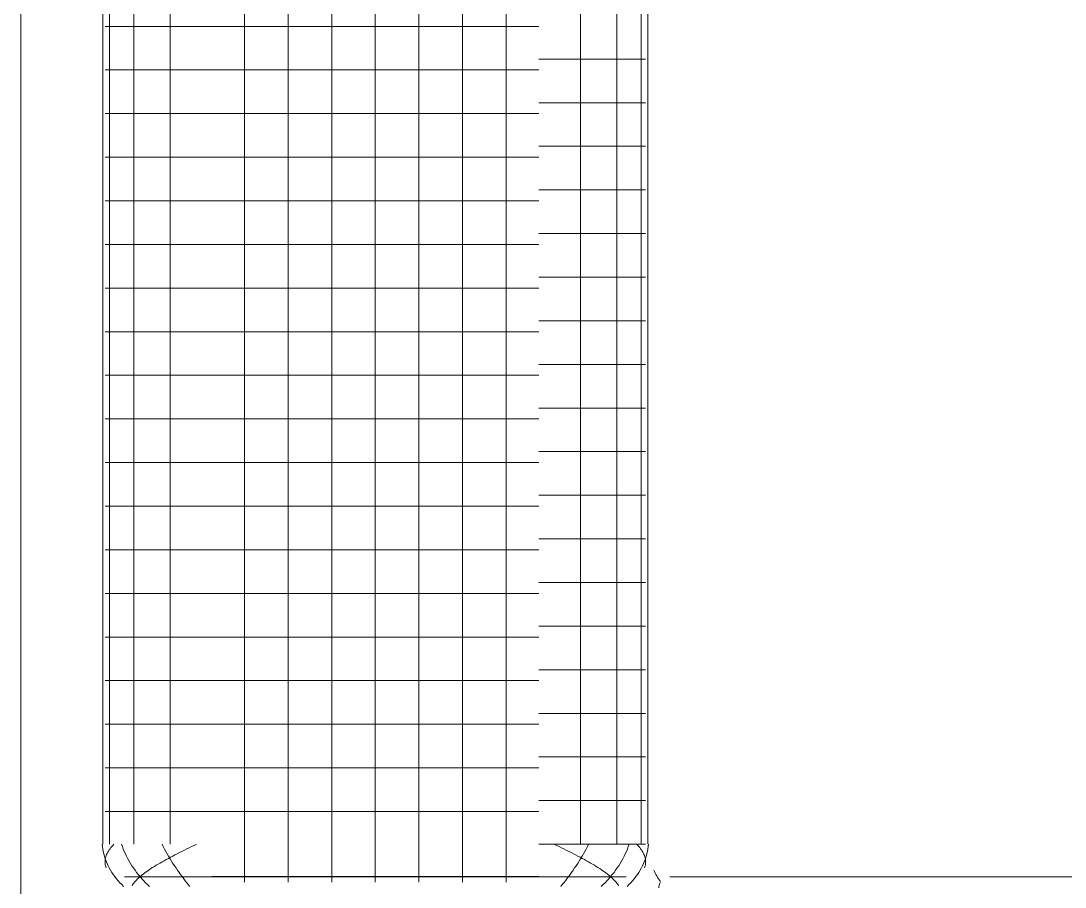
# Model space of a CAD drawing. Header units: millimetres. Extents: x 586.5 to 618.3, y 239.1 to 272.6.
# Drawn here: x 594.072 to 594.5508, y 268.6657 to 269.0629 of the extents above; entities that cross this region are included whole.
import ezdxf

# ---------------------------------------------------------------- set-up
doc = ezdxf.new("R2010")
doc.units = ezdxf.units.MM
doc.header["$LTSCALE"] = 75
doc.layers.add('A Arquitetura LRZ', color=252, linetype='Continuous', lineweight=9)
doc.layers.add('A Mobiliário LRZ', color=253, linetype='Continuous', lineweight=9)

msp = doc.modelspace()

# ---------------------------------------------------------------- linework, layer by layer
at = {"layer": 'A Arquitetura LRZ'}
msp.add_line((594.07204, 263.6104), (594.07204, 271.4104), dxfattribs=at)
at = {"layer": 'A Mobiliário LRZ'}
for p, q in [((594.10954, 269.4354), (594.10954, 268.6854)), ((594.11267, 269.4354), (594.11267, 268.6854)), ((594.12378, 269.4354), (594.12378, 268.6854)), ((594.14053, 269.4354), (594.14053, 268.6854)), ((594.17454, 269.4354), (594.17454, 268.6854)), ((594.19454, 269.4354), (594.19454, 268.6854)), ((594.21454, 269.4354), (594.21454, 268.6854)), ((594.23454, 269.4354), (594.23454, 268.6854)), ((594.25454, 269.4354), (594.25454, 268.6854)), ((594.27454, 269.4354), (594.27454, 268.6854)), ((594.29454, 269.4354), (594.29454, 268.6854)), ((594.32856, 268.6854), (594.32856, 269.4354)), ((594.34531, 268.6854), (594.34531, 269.4354)), ((594.35642, 268.6854), (594.35642, 269.4354)), ((594.35954, 268.6854), (594.35954, 269.4354)), ((594.11068, 269.0604), (594.11574, 269.0604)), ((594.11574, 269.0604), (594.12378, 269.0604)), ((594.12378, 269.0604), (594.13425, 269.0604)), ((594.13425, 269.0604), (594.14645, 269.0604)), ((594.14645, 269.0604), (594.15954, 269.0604)), ((594.15954, 269.0604), (594.30954, 269.0604)), ((594.32264, 269.0454), (594.30954, 269.0454)), ((594.33483, 269.0454), (594.32264, 269.0454)), ((594.34531, 269.0454), (594.33483, 269.0454)), ((594.35335, 269.0454), (594.34531, 269.0454)), ((594.3584, 269.0454), (594.35335, 269.0454)), ((594.11068, 269.0404), (594.11574, 269.0404)), ((594.11574, 269.0404), (594.12378, 269.0404)), ((594.12378, 269.0404), (594.13425, 269.0404)), ((594.13425, 269.0404), (594.14645, 269.0404)), ((594.14645, 269.0404), (594.15954, 269.0404)), ((594.15954, 269.0404), (594.30954, 269.0404)), ((594.32264, 269.0254), (594.30954, 269.0254)), ((594.33483, 269.0254), (594.32264, 269.0254)), ((594.34531, 269.0254), (594.33483, 269.0254)), ((594.35335, 269.0254), (594.34531, 269.0254)), ((594.3584, 269.0254), (594.35335, 269.0254)), ((594.11068, 269.0204), (594.11574, 269.0204)), ((594.11574, 269.0204), (594.12378, 269.0204)), ((594.12378, 269.0204), (594.13425, 269.0204)), ((594.13425, 269.0204), (594.14645, 269.0204)), ((594.14645, 269.0204), (594.15954, 269.0204)), ((594.15954, 269.0204), (594.30954, 269.0204)), ((594.32264, 269.0054), (594.30954, 269.0054)), ((594.33483, 269.0054), (594.32264, 269.0054)), ((594.34531, 269.0054), (594.33483, 269.0054)), ((594.35335, 269.0054), (594.34531, 269.0054)), ((594.3584, 269.0054), (594.35335, 269.0054)), ((594.11068, 269.0004), (594.11574, 269.0004)), ((594.11574, 269.0004), (594.12378, 269.0004)), ((594.12378, 269.0004), (594.13425, 269.0004)), ((594.13425, 269.0004), (594.14645, 269.0004)), ((594.14645, 269.0004), (594.15954, 269.0004)), ((594.15954, 269.0004), (594.30954, 269.0004)), ((594.32264, 268.9854), (594.30954, 268.9854)), ((594.33483, 268.9854), (594.32264, 268.9854)), ((594.34531, 268.9854), (594.33483, 268.9854)), ((594.35335, 268.9854), (594.34531, 268.9854)), ((594.3584, 268.9854), (594.35335, 268.9854)), ((594.11068, 268.9804), (594.11574, 268.9804)), ((594.11574, 268.9804), (594.12378, 268.9804)), ((594.12378, 268.9804), (594.13425, 268.9804)), ((594.13425, 268.9804), (594.14645, 268.9804)), ((594.14645, 268.9804), (594.15954, 268.9804)), ((594.15954, 268.9804), (594.30954, 268.9804)), ((594.32264, 268.9654), (594.30954, 268.9654)), ((594.33483, 268.9654), (594.32264, 268.9654)), ((594.34531, 268.9654), (594.33483, 268.9654)), ((594.35335, 268.9654), (594.34531, 268.9654)), ((594.3584, 268.9654), (594.35335, 268.9654)), ((594.11068, 268.9604), (594.11574, 268.9604)), ((594.11574, 268.9604), (594.12378, 268.9604)), ((594.12378, 268.9604), (594.13425, 268.9604)), ((594.13425, 268.9604), (594.14645, 268.9604)), ((594.14645, 268.9604), (594.15954, 268.9604)), ((594.15954, 268.9604), (594.30954, 268.9604)), ((594.32264, 268.9454), (594.30954, 268.9454)), ((594.33483, 268.9454), (594.32264, 268.9454)), ((594.34531, 268.9454), (594.33483, 268.9454)), ((594.35335, 268.9454), (594.34531, 268.9454)), ((594.3584, 268.9454), (594.35335, 268.9454)), ((594.11068, 268.9404), (594.11574, 268.9404)), ((594.11574, 268.9404), (594.12378, 268.9404)), ((594.12378, 268.9404), (594.13425, 268.9404)), ((594.13425, 268.9404), (594.14645, 268.9404)), ((594.14645, 268.9404), (594.15954, 268.9404)), ((594.15954, 268.9404), (594.30954, 268.9404)), ((594.32264, 268.9254), (594.30954, 268.9254)), ((594.33483, 268.9254), (594.32264, 268.9254)), ((594.34531, 268.9254), (594.33483, 268.9254)), ((594.35335, 268.9254), (594.34531, 268.9254)), ((594.3584, 268.9254), (594.35335, 268.9254)), ((594.11068, 268.9204), (594.11574, 268.9204)), ((594.11574, 268.9204), (594.12378, 268.9204)), ((594.12378, 268.9204), (594.13425, 268.9204)), ((594.13425, 268.9204), (594.14645, 268.9204)), ((594.14645, 268.9204), (594.15954, 268.9204)), ((594.15954, 268.9204), (594.30954, 268.9204)), ((594.32264, 268.9054), (594.30954, 268.9054)), ((594.33483, 268.9054), (594.32264, 268.9054)), ((594.34531, 268.9054), (594.33483, 268.9054)), ((594.35335, 268.9054), (594.34531, 268.9054)), ((594.3584, 268.9054), (594.35335, 268.9054)), ((594.11068, 268.9004), (594.11574, 268.9004)), ((594.11574, 268.9004), (594.12378, 268.9004)), ((594.12378, 268.9004), (594.13425, 268.9004)), ((594.13425, 268.9004), (594.14645, 268.9004)), ((594.14645, 268.9004), (594.15954, 268.9004)), ((594.15954, 268.9004), (594.30954, 268.9004)), ((594.32264, 268.8854), (594.30954, 268.8854)), ((594.33483, 268.8854), (594.32264, 268.8854)), ((594.34531, 268.8854), (594.33483, 268.8854)), ((594.35335, 268.8854), (594.34531, 268.8854)), ((594.3584, 268.8854), (594.35335, 268.8854)), ((594.11068, 268.8804), (594.11574, 268.8804)), ((594.11574, 268.8804), (594.12378, 268.8804)), ((594.12378, 268.8804), (594.13425, 268.8804)), ((594.13425, 268.8804), (594.14645, 268.8804)), ((594.14645, 268.8804), (594.15954, 268.8804)), ((594.15954, 268.8804), (594.30954, 268.8804)), ((594.32264, 268.8654), (594.30954, 268.8654)), ((594.33483, 268.8654), (594.32264, 268.8654)), ((594.34531, 268.8654), (594.33483, 268.8654)), ((594.35335, 268.8654), (594.34531, 268.8654)), ((594.3584, 268.8654), (594.35335, 268.8654)), ((594.11068, 268.8604), (594.11574, 268.8604)), ((594.11574, 268.8604), (594.12378, 268.8604)), ((594.12378, 268.8604), (594.13425, 268.8604)), ((594.13425, 268.8604), (594.14645, 268.8604)), ((594.14645, 268.8604), (594.15954, 268.8604)), ((594.15954, 268.8604), (594.30954, 268.8604)), ((594.32264, 268.8454), (594.30954, 268.8454)), ((594.33483, 268.8454), (594.32264, 268.8454)), ((594.34531, 268.8454), (594.33483, 268.8454)), ((594.35335, 268.8454), (594.34531, 268.8454)), ((594.3584, 268.8454), (594.35335, 268.8454)), ((594.11068, 268.8404), (594.11574, 268.8404)), ((594.11574, 268.8404), (594.12378, 268.8404)), ((594.12378, 268.8404), (594.13425, 268.8404)), ((594.13425, 268.8404), (594.14645, 268.8404)), ((594.14645, 268.8404), (594.15954, 268.8404)), ((594.15954, 268.8404), (594.30954, 268.8404)), ((594.32264, 268.8254), (594.30954, 268.8254)), ((594.33483, 268.8254), (594.32264, 268.8254)), ((594.34531, 268.8254), (594.33483, 268.8254)), ((594.35335, 268.8254), (594.34531, 268.8254)), ((594.3584, 268.8254), (594.35335, 268.8254)), ((594.11068, 268.8204), (594.11574, 268.8204)), ((594.11574, 268.8204), (594.12378, 268.8204)), ((594.12378, 268.8204), (594.13425, 268.8204)), ((594.13425, 268.8204), (594.14645, 268.8204)), ((594.14645, 268.8204), (594.15954, 268.8204)), ((594.15954, 268.8204), (594.30954, 268.8204)), ((594.32264, 268.8054), (594.30954, 268.8054)), ((594.33483, 268.8054), (594.32264, 268.8054)), ((594.34531, 268.8054), (594.33483, 268.8054)), ((594.35335, 268.8054), (594.34531, 268.8054)), ((594.3584, 268.8054), (594.35335, 268.8054)), ((594.11068, 268.8004), (594.11574, 268.8004)), ((594.11574, 268.8004), (594.12378, 268.8004)), ((594.12378, 268.8004), (594.13425, 268.8004)), ((594.13425, 268.8004), (594.14645, 268.8004)), ((594.14645, 268.8004), (594.15954, 268.8004)), ((594.15954, 268.8004), (594.30954, 268.8004)), ((594.32264, 268.7854), (594.30954, 268.7854)), ((594.33483, 268.7854), (594.32264, 268.7854)), ((594.34531, 268.7854), (594.33483, 268.7854)), ((594.35335, 268.7854), (594.34531, 268.7854)), ((594.3584, 268.7854), (594.35335, 268.7854)), ((594.11068, 268.7804), (594.11574, 268.7804)), ((594.11574, 268.7804), (594.12378, 268.7804)), ((594.12378, 268.7804), (594.13425, 268.7804)), ((594.13425, 268.7804), (594.14645, 268.7804)), ((594.14645, 268.7804), (594.15954, 268.7804)), ((594.15954, 268.7804), (594.30954, 268.7804)), ((594.32264, 268.7654), (594.30954, 268.7654)), ((594.33483, 268.7654), (594.32264, 268.7654)), ((594.34531, 268.7654), (594.33483, 268.7654)), ((594.35335, 268.7654), (594.34531, 268.7654)), ((594.3584, 268.7654), (594.35335, 268.7654)), ((594.11068, 268.7604), (594.11574, 268.7604)), ((594.11574, 268.7604), (594.12378, 268.7604)), ((594.12378, 268.7604), (594.13425, 268.7604)), ((594.13425, 268.7604), (594.14645, 268.7604)), ((594.14645, 268.7604), (594.15954, 268.7604)), ((594.15954, 268.7604), (594.30954, 268.7604)), ((594.32264, 268.7454), (594.30954, 268.7454)), ((594.33483, 268.7454), (594.32264, 268.7454)), ((594.34531, 268.7454), (594.33483, 268.7454)), ((594.35335, 268.7454), (594.34531, 268.7454)), ((594.3584, 268.7454), (594.35335, 268.7454)), ((594.11068, 268.7404), (594.11574, 268.7404)), ((594.11574, 268.7404), (594.12378, 268.7404)), ((594.12378, 268.7404), (594.13425, 268.7404)), ((594.13425, 268.7404), (594.14645, 268.7404)), ((594.14645, 268.7404), (594.15954, 268.7404)), ((594.15954, 268.7404), (594.30954, 268.7404)), ((594.32264, 268.7254), (594.30954, 268.7254)), ((594.33483, 268.7254), (594.32264, 268.7254)), ((594.34531, 268.7254), (594.33483, 268.7254)), ((594.35335, 268.7254), (594.34531, 268.7254)), ((594.3584, 268.7254), (594.35335, 268.7254)), ((594.11068, 268.7204), (594.11574, 268.7204)), ((594.11574, 268.7204), (594.12378, 268.7204)), ((594.12378, 268.7204), (594.13425, 268.7204)), ((594.13425, 268.7204), (594.14645, 268.7204)), ((594.14645, 268.7204), (594.15954, 268.7204)), ((594.15954, 268.7204), (594.30954, 268.7204)), ((594.32264, 268.7054), (594.30954, 268.7054)), ((594.33483, 268.7054), (594.32264, 268.7054)), ((594.34531, 268.7054), (594.33483, 268.7054)), ((594.35335, 268.7054), (594.34531, 268.7054)), ((594.3584, 268.7054), (594.35335, 268.7054)), ((594.11068, 268.7004), (594.11574, 268.7004)), ((594.11574, 268.7004), (594.12378, 268.7004)), ((594.12378, 268.7004), (594.13425, 268.7004)), ((594.13425, 268.7004), (594.14645, 268.7004)), ((594.14645, 268.7004), (594.15954, 268.7004)), ((594.15954, 268.7004), (594.30954, 268.7004)), ((594.10935, 268.6854), (594.10946, 268.68429)), ((594.10946, 268.68429), (594.10961, 268.68317)), ((594.11332, 268.68382), (594.11375, 268.68435)), ((594.11375, 268.68435), (594.11422, 268.68488)), ((594.11422, 268.68488), (594.11472, 268.6854)), ((594.1182, 268.6854), (594.11858, 268.68429)), ((594.11858, 268.68429), (594.119, 268.68317)), ((594.13675, 268.6854), (594.13731, 268.68429)), ((594.13731, 268.68429), (594.1379, 268.68317)), ((594.1492, 268.68376), (594.15033, 268.68431)), ((594.15033, 268.68431), (594.15146, 268.68486)), ((594.15146, 268.68486), (594.15259, 268.6854)), ((594.17454, 268.67521), (594.17454, 268.6854)), ((594.19454, 268.67521), (594.19454, 268.6854)), ((594.21454, 268.67521), (594.21454, 268.6854)), ((594.23454, 268.67521), (594.23454, 268.6854)), ((594.25454, 268.67521), (594.25454, 268.6854)), ((594.27454, 268.67521), (594.27454, 268.6854)), ((594.29454, 268.67521), (594.29454, 268.6854)), ((594.32264, 268.6854), (594.30954, 268.6854)), ((594.31763, 268.68486), (594.3165, 268.6854)), ((594.31876, 268.68431), (594.31763, 268.68486)), ((594.31988, 268.68376), (594.31876, 268.68431)), ((594.33483, 268.6854), (594.32264, 268.6854)), ((594.33119, 268.68317), (594.33177, 268.68429)), ((594.33177, 268.68429), (594.33234, 268.6854)), ((594.34531, 268.6854), (594.33483, 268.6854)), ((594.35335, 268.6854), (594.34531, 268.6854)), ((594.35009, 268.68317), (594.35051, 268.68429)), ((594.35051, 268.68429), (594.35089, 268.6854)), ((594.3584, 268.6854), (594.35335, 268.6854)), ((594.35487, 268.68488), (594.35437, 268.6854)), ((594.35533, 268.68435), (594.35487, 268.68488)), ((594.35577, 268.68382), (594.35533, 268.68435)), ((594.35948, 268.68317), (594.35963, 268.68429)), ((594.35963, 268.68429), (594.35973, 268.6854)), ((594.10961, 268.68317), (594.10981, 268.68206)), ((594.10981, 268.68206), (594.11006, 268.68096)), ((594.11006, 268.68096), (594.11036, 268.67986)), ((594.11036, 268.67986), (594.11071, 268.67877)), ((594.11085, 268.67911), (594.11099, 268.67963)), ((594.11099, 268.67963), (594.11116, 268.68015)), ((594.11116, 268.68015), (594.11137, 268.68067)), ((594.11137, 268.68067), (594.11161, 268.68119)), ((594.11161, 268.68119), (594.11189, 268.68171)), ((594.11189, 268.68171), (594.1122, 268.68224)), ((594.1122, 268.68224), (594.11254, 268.68276)), ((594.11254, 268.68276), (594.11291, 268.68329)), ((594.11291, 268.68329), (594.11332, 268.68382)), ((594.119, 268.68317), (594.11945, 268.68206)), ((594.11945, 268.68206), (594.11995, 268.68096)), ((594.11995, 268.68096), (594.12048, 268.67986)), ((594.12048, 268.67986), (594.12105, 268.67877)), ((594.1379, 268.68317), (594.13851, 268.68206)), ((594.13851, 268.68206), (594.13913, 268.68096)), ((594.13913, 268.68096), (594.13977, 268.67986)), ((594.13965, 268.67888), (594.14065, 268.67942)), ((594.13977, 268.67986), (594.14042, 268.67877)), ((594.14065, 268.67942), (594.14167, 268.67995)), ((594.14167, 268.67995), (594.1427, 268.68049)), ((594.1427, 268.68049), (594.14375, 268.68103)), ((594.14375, 268.68103), (594.14482, 268.68158)), ((594.14482, 268.68158), (594.1459, 268.68212)), ((594.1459, 268.68212), (594.14699, 268.68267)), ((594.14699, 268.68267), (594.14809, 268.68321)), ((594.14809, 268.68321), (594.1492, 268.68376)), ((594.321, 268.68321), (594.31988, 268.68376)), ((594.3221, 268.68267), (594.321, 268.68321)), ((594.32319, 268.68212), (594.3221, 268.68267)), ((594.32427, 268.68158), (594.32319, 268.68212)), ((594.32533, 268.68103), (594.32427, 268.68158)), ((594.32638, 268.68049), (594.32533, 268.68103)), ((594.32742, 268.67995), (594.32638, 268.68049)), ((594.32843, 268.67942), (594.32742, 268.67995)), ((594.32943, 268.67888), (594.32843, 268.67942)), ((594.32866, 268.67877), (594.32932, 268.67986)), ((594.32932, 268.67986), (594.32996, 268.68096)), ((594.32996, 268.68096), (594.33058, 268.68206)), ((594.33058, 268.68206), (594.33119, 268.68317)), ((594.34804, 268.67877), (594.34861, 268.67986)), ((594.34861, 268.67986), (594.34914, 268.68096)), ((594.34914, 268.68096), (594.34963, 268.68206)), ((594.34963, 268.68206), (594.35009, 268.68317)), ((594.35618, 268.68329), (594.35577, 268.68382)), ((594.35655, 268.68276), (594.35618, 268.68329)), ((594.35689, 268.68224), (594.35655, 268.68276)), ((594.3572, 268.68171), (594.35689, 268.68224)), ((594.35747, 268.68119), (594.3572, 268.68171)), ((594.35772, 268.68067), (594.35747, 268.68119)), ((594.35792, 268.68015), (594.35772, 268.68067)), ((594.3581, 268.67963), (594.35792, 268.68015)), ((594.35824, 268.67911), (594.3581, 268.67963)), ((594.35838, 268.67877), (594.35873, 268.67986)), ((594.35873, 268.67986), (594.35903, 268.68096)), ((594.35903, 268.68096), (594.35928, 268.68206)), ((594.35928, 268.68206), (594.35948, 268.68317)), ((594.11061, 268.67707), (594.11062, 268.67758)), ((594.11064, 268.67656), (594.11061, 268.67707)), ((594.11062, 268.67758), (594.11066, 268.67809)), ((594.1107, 268.67606), (594.11064, 268.67656)), ((594.11066, 268.67809), (594.11074, 268.6786)), ((594.11079, 268.67556), (594.1107, 268.67606)), ((594.11071, 268.67877), (594.1111, 268.67769)), ((594.11074, 268.6786), (594.11085, 268.67911)), ((594.11092, 268.67507), (594.11079, 268.67556)), ((594.11108, 268.67458), (594.11092, 268.67507)), ((594.1111, 268.67769), (594.11154, 268.67662)), ((594.11154, 268.67662), (594.11203, 268.67556)), ((594.11203, 268.67556), (594.11256, 268.67452)), ((594.11256, 268.67452), (594.11313, 268.67349)), ((594.12105, 268.67877), (594.12165, 268.67769)), ((594.12165, 268.67769), (594.12228, 268.67662)), ((594.12228, 268.67662), (594.12295, 268.67556)), ((594.12295, 268.67556), (594.12364, 268.67452)), ((594.12364, 268.67452), (594.12437, 268.67349)), ((594.13166, 268.67419), (594.13245, 268.6747)), ((594.13245, 268.6747), (594.13327, 268.67521)), ((594.13327, 268.67521), (594.13411, 268.67572)), ((594.13411, 268.67572), (594.13497, 268.67624)), ((594.13497, 268.67624), (594.13587, 268.67676)), ((594.13587, 268.67676), (594.13678, 268.67729)), ((594.13678, 268.67729), (594.13772, 268.67782)), ((594.13772, 268.67782), (594.13868, 268.67835)), ((594.13868, 268.67835), (594.13965, 268.67888)), ((594.14042, 268.67877), (594.14109, 268.67769)), ((594.14109, 268.67769), (594.14177, 268.67662)), ((594.14177, 268.67662), (594.14246, 268.67556)), ((594.14246, 268.67556), (594.14316, 268.67452)), ((594.14316, 268.67452), (594.14386, 268.67349)), ((594.17454, 268.66798), (594.17454, 268.67521)), ((594.19454, 268.66798), (594.19454, 268.67521)), ((594.21454, 268.66798), (594.21454, 268.67521)), ((594.23454, 268.66798), (594.23454, 268.67521)), ((594.25454, 268.66798), (594.25454, 268.67521)), ((594.27454, 268.66798), (594.27454, 268.67521)), ((594.29454, 268.66798), (594.29454, 268.67521)), ((594.32523, 268.67349), (594.32593, 268.67452)), ((594.32593, 268.67452), (594.32663, 268.67556)), ((594.32663, 268.67556), (594.32732, 268.67662)), ((594.32732, 268.67662), (594.328, 268.67769)), ((594.328, 268.67769), (594.32866, 268.67877)), ((594.33041, 268.67835), (594.32943, 268.67888)), ((594.33137, 268.67782), (594.33041, 268.67835)), ((594.33231, 268.67729), (594.33137, 268.67782)), ((594.33322, 268.67676), (594.33231, 268.67729)), ((594.33411, 268.67624), (594.33322, 268.67676)), ((594.33498, 268.67572), (594.33411, 268.67624)), ((594.33582, 268.67521), (594.33498, 268.67572)), ((594.33663, 268.6747), (594.33582, 268.67521)), ((594.33742, 268.67419), (594.33663, 268.6747)), ((594.34472, 268.67349), (594.34544, 268.67452)), ((594.34544, 268.67452), (594.34614, 268.67556)), ((594.34614, 268.67556), (594.3468, 268.67662)), ((594.3468, 268.67662), (594.34744, 268.67769)), ((594.34744, 268.67769), (594.34804, 268.67877)), ((594.35595, 268.67349), (594.35653, 268.67452)), ((594.35653, 268.67452), (594.35706, 268.67556)), ((594.35706, 268.67556), (594.35754, 268.67662)), ((594.35754, 268.67662), (594.35798, 268.67769)), ((594.35798, 268.67769), (594.35838, 268.67877)), ((594.35801, 268.67458), (594.35817, 268.67507)), ((594.35817, 268.67507), (594.35829, 268.67556)), ((594.35835, 268.6786), (594.35824, 268.67911)), ((594.35829, 268.67556), (594.35839, 268.67606)), ((594.35842, 268.67809), (594.35835, 268.6786)), ((594.35839, 268.67606), (594.35845, 268.67656)), ((594.35847, 268.67758), (594.35842, 268.67809)), ((594.35845, 268.67656), (594.35847, 268.67707)), ((594.35847, 268.67707), (594.35847, 268.67758)), ((594.11313, 268.67349), (594.11375, 268.67248)), ((594.11375, 268.67248), (594.11441, 268.67149)), ((594.11441, 268.67149), (594.1151, 268.67053)), ((594.1151, 268.67053), (594.11584, 268.66958)), ((594.11955, 268.6704), (594.11954, 268.6704)), ((594.1196, 268.6704), (594.11955, 268.6704)), ((594.11971, 268.6704), (594.1196, 268.6704)), ((594.11989, 268.6704), (594.11971, 268.6704)), ((594.12013, 268.6704), (594.11989, 268.6704)), ((594.12043, 268.6704), (594.12013, 268.6704)), ((594.12079, 268.6704), (594.12043, 268.6704)), ((594.12122, 268.6704), (594.12079, 268.6704)), ((594.12171, 268.6704), (594.12122, 268.6704)), ((594.12226, 268.6704), (594.12171, 268.6704)), ((594.12287, 268.6704), (594.12226, 268.6704)), ((594.12354, 268.6704), (594.12287, 268.6704)), ((594.12427, 268.6704), (594.12354, 268.6704)), ((594.12505, 268.6704), (594.12427, 268.6704)), ((594.12437, 268.67349), (594.12512, 268.67248)), ((594.12588, 268.6704), (594.12505, 268.6704)), ((594.12512, 268.67248), (594.12589, 268.67149)), ((594.12542, 268.66937), (594.12591, 268.66983)), ((594.12678, 268.6704), (594.12588, 268.6704)), ((594.12589, 268.67149), (594.12669, 268.67053)), ((594.12591, 268.66983), (594.12642, 268.67029)), ((594.12642, 268.67029), (594.12697, 268.67076)), ((594.12669, 268.67053), (594.12751, 268.66958)), ((594.12772, 268.6704), (594.12678, 268.6704)), ((594.12697, 268.67076), (594.12755, 268.67124)), ((594.12755, 268.67124), (594.12816, 268.67172)), ((594.12871, 268.6704), (594.12772, 268.6704)), ((594.12816, 268.67172), (594.1288, 268.6722)), ((594.12976, 268.6704), (594.12871, 268.6704)), ((594.1288, 268.6722), (594.12947, 268.67269)), ((594.12947, 268.67269), (594.13017, 268.67319)), ((594.13085, 268.6704), (594.12976, 268.6704)), ((594.13017, 268.67319), (594.1309, 268.67369)), ((594.13199, 268.6704), (594.13085, 268.6704)), ((594.1309, 268.67369), (594.13166, 268.67419)), ((594.13317, 268.6704), (594.13199, 268.6704)), ((594.13439, 268.6704), (594.13317, 268.6704)), ((594.13566, 268.6704), (594.13439, 268.6704)), ((594.13696, 268.6704), (594.13566, 268.6704)), ((594.1383, 268.6704), (594.13696, 268.6704)), ((594.13967, 268.6704), (594.1383, 268.6704)), ((594.14107, 268.6704), (594.13967, 268.6704)), ((594.14251, 268.6704), (594.14107, 268.6704)), ((594.14397, 268.6704), (594.14251, 268.6704)), ((594.14386, 268.67349), (594.14457, 268.67248)), ((594.14545, 268.6704), (594.14397, 268.6704)), ((594.14457, 268.67248), (594.14528, 268.67149)), ((594.14528, 268.67149), (594.14599, 268.67053)), ((594.14696, 268.6704), (594.14545, 268.6704)), ((594.14599, 268.67053), (594.1467, 268.66958)), ((594.14849, 268.6704), (594.14696, 268.6704)), ((594.15004, 268.6704), (594.14849, 268.6704)), ((594.1516, 268.6704), (594.15004, 268.6704)), ((594.15317, 268.6704), (594.1516, 268.6704)), ((594.15475, 268.6704), (594.15317, 268.6704)), ((594.15635, 268.6704), (594.15475, 268.6704)), ((594.15794, 268.6704), (594.15635, 268.6704)), ((594.15954, 268.6704), (594.15794, 268.6704)), ((594.15954, 268.67053), (594.30954, 268.67053)), ((594.30954, 268.6704), (594.15954, 268.6704)), ((594.30998, 268.6704), (594.30954, 268.6704)), ((594.31157, 268.6704), (594.30998, 268.6704)), ((594.31317, 268.6704), (594.31157, 268.6704)), ((594.31476, 268.6704), (594.31317, 268.6704)), ((594.31634, 268.6704), (594.31476, 268.6704)), ((594.31791, 268.6704), (594.31634, 268.6704)), ((594.31947, 268.6704), (594.31791, 268.6704)), ((594.32101, 268.6704), (594.31947, 268.6704)), ((594.32254, 268.6704), (594.32101, 268.6704)), ((594.32239, 268.66958), (594.3231, 268.67053)), ((594.32404, 268.6704), (594.32254, 268.6704)), ((594.3231, 268.67053), (594.32381, 268.67149)), ((594.32381, 268.67149), (594.32452, 268.67248)), ((594.32552, 268.6704), (594.32404, 268.6704)), ((594.32452, 268.67248), (594.32523, 268.67349)), ((594.32697, 268.6704), (594.32552, 268.6704)), ((594.3284, 268.6704), (594.32697, 268.6704)), ((594.32979, 268.6704), (594.3284, 268.6704)), ((594.33116, 268.6704), (594.32979, 268.6704)), ((594.33248, 268.6704), (594.33116, 268.6704)), ((594.33378, 268.6704), (594.33248, 268.6704)), ((594.33503, 268.6704), (594.33378, 268.6704)), ((594.33624, 268.6704), (594.33503, 268.6704)), ((594.33741, 268.6704), (594.33624, 268.6704)), ((594.33854, 268.6704), (594.33741, 268.6704)), ((594.33818, 268.67369), (594.33742, 268.67419)), ((594.33891, 268.67319), (594.33818, 268.67369)), ((594.33962, 268.6704), (594.33854, 268.6704)), ((594.33962, 268.67269), (594.33891, 268.67319)), ((594.34029, 268.6722), (594.33962, 268.67269)), ((594.34065, 268.6704), (594.33962, 268.6704)), ((594.34093, 268.67172), (594.34029, 268.6722)), ((594.34163, 268.6704), (594.34065, 268.6704)), ((594.34154, 268.67124), (594.34093, 268.67172)), ((594.34212, 268.67076), (594.34154, 268.67124)), ((594.34158, 268.66958), (594.3424, 268.67053)), ((594.34256, 268.6704), (594.34163, 268.6704)), ((594.34267, 268.67029), (594.34212, 268.67076)), ((594.3424, 268.67053), (594.34319, 268.67149)), ((594.34343, 268.6704), (594.34256, 268.6704)), ((594.34318, 268.66983), (594.34267, 268.67029)), ((594.34366, 268.66937), (594.34318, 268.66983)), ((594.34319, 268.67149), (594.34397, 268.67248)), ((594.34426, 268.6704), (594.34343, 268.6704)), ((594.34397, 268.67248), (594.34472, 268.67349)), ((594.34502, 268.6704), (594.34426, 268.6704)), ((594.34573, 268.6704), (594.34502, 268.6704)), ((594.34639, 268.6704), (594.34573, 268.6704)), ((594.34698, 268.6704), (594.34639, 268.6704)), ((594.34751, 268.6704), (594.34698, 268.6704)), ((594.34799, 268.6704), (594.34751, 268.6704)), ((594.3484, 268.6704), (594.34799, 268.6704)), ((594.34875, 268.6704), (594.3484, 268.6704)), ((594.34903, 268.6704), (594.34875, 268.6704)), ((594.34926, 268.6704), (594.34903, 268.6704)), ((594.34942, 268.6704), (594.34926, 268.6704)), ((594.34951, 268.6704), (594.34942, 268.6704)), ((594.34954, 268.6704), (594.34951, 268.6704)), ((594.35325, 268.66958), (594.35398, 268.67053)), ((594.35398, 268.67053), (594.35468, 268.67149)), ((594.35468, 268.67149), (594.35534, 268.67248)), ((594.35534, 268.67248), (594.35595, 268.67349)), ((594.36956, 268.6704), (594.36954, 268.6704)), ((594.36961, 268.6704), (594.36956, 268.6704)), ((594.36967, 268.6704), (594.36961, 268.6704)), ((594.36976, 268.6704), (594.36967, 268.6704)), ((594.36988, 268.6704), (594.36976, 268.6704)), ((594.37001, 268.6704), (594.36988, 268.6704)), ((594.37017, 268.6704), (594.37001, 268.6704)), ((594.37036, 268.6704), (594.37017, 268.6704)), ((594.37056, 268.6704), (594.37036, 268.6704)), ((594.37079, 268.6704), (594.37056, 268.6704)), ((594.37104, 268.6704), (594.37079, 268.6704)), ((594.37131, 268.6704), (594.37104, 268.6704)), ((594.37161, 268.6704), (594.37131, 268.6704)), ((594.37192, 268.6704), (594.37161, 268.6704)), ((594.37226, 268.6704), (594.37192, 268.6704)), ((594.37261, 268.6704), (594.37226, 268.6704)), ((594.37298, 268.6704), (594.37261, 268.6704)), ((594.37337, 268.6704), (594.37298, 268.6704)), ((594.37378, 268.6704), (594.37337, 268.6704)), ((594.37421, 268.6704), (594.37378, 268.6704)), ((594.37465, 268.6704), (594.37421, 268.6704)), ((594.37511, 268.6704), (594.37465, 268.6704)), ((594.37559, 268.6704), (594.37511, 268.6704)), ((594.37607, 268.6704), (594.37559, 268.6704)), ((594.37658, 268.6704), (594.37607, 268.6704)), ((594.37709, 268.6704), (594.37658, 268.6704)), ((594.37762, 268.6704), (594.37709, 268.6704)), ((594.37815, 268.6704), (594.37762, 268.6704)), ((594.3787, 268.6704), (594.37815, 268.6704)), ((594.37926, 268.6704), (594.3787, 268.6704)), ((594.37982, 268.6704), (594.37926, 268.6704)), ((594.3804, 268.6704), (594.37982, 268.6704)), ((594.38098, 268.6704), (594.3804, 268.6704)), ((594.38156, 268.6704), (594.38098, 268.6704)), ((594.38215, 268.6704), (594.38156, 268.6704)), ((594.38275, 268.6704), (594.38215, 268.6704)), ((594.38334, 268.6704), (594.38275, 268.6704)), ((594.38394, 268.6704), (594.38334, 268.6704)), ((594.38454, 268.6704), (594.38394, 268.6704)), ((594.97954, 268.6704), (594.38454, 268.6704)), ((594.11584, 268.66958), (594.11661, 268.66866)), ((594.11661, 268.66866), (594.11741, 268.66776)), ((594.11741, 268.66776), (594.11825, 268.66689)), ((594.11825, 268.66689), (594.11912, 268.66605)), ((594.123, 268.66633), (594.12324, 268.66674)), ((594.12324, 268.66674), (594.12352, 268.66716)), ((594.12352, 268.66716), (594.12383, 268.66759)), ((594.12383, 268.66759), (594.12418, 268.66803)), ((594.12418, 268.66803), (594.12456, 268.66847)), ((594.12456, 268.66847), (594.12498, 268.66892)), ((594.12498, 268.66892), (594.12542, 268.66937)), ((594.12751, 268.66958), (594.12835, 268.66866)), ((594.12835, 268.66866), (594.1292, 268.66776)), ((594.1292, 268.66776), (594.13007, 268.66689)), ((594.13007, 268.66689), (594.13096, 268.66605)), ((594.1467, 268.66958), (594.14741, 268.66866)), ((594.14741, 268.66866), (594.14811, 268.66776)), ((594.14811, 268.66776), (594.14881, 268.66689)), ((594.14881, 268.66689), (594.1495, 268.66605)), ((594.31958, 268.66605), (594.32027, 268.66689)), ((594.32027, 268.66689), (594.32097, 268.66776)), ((594.32097, 268.66776), (594.32168, 268.66866)), ((594.32168, 268.66866), (594.32239, 268.66958)), ((594.33813, 268.66605), (594.33901, 268.66689)), ((594.33901, 268.66689), (594.33989, 268.66776)), ((594.33989, 268.66776), (594.34074, 268.66866)), ((594.34074, 268.66866), (594.34158, 268.66958)), ((594.34411, 268.66892), (594.34366, 268.66937)), ((594.34452, 268.66847), (594.34411, 268.66892)), ((594.34491, 268.66803), (594.34452, 268.66847)), ((594.34525, 268.66759), (594.34491, 268.66803)), ((594.34557, 268.66716), (594.34525, 268.66759)), ((594.34584, 268.66674), (594.34557, 268.66716)), ((594.34609, 268.66633), (594.34584, 268.66674)), ((594.34997, 268.66605), (594.35084, 268.66689)), ((594.35084, 268.66689), (594.35167, 268.66776)), ((594.35167, 268.66776), (594.35248, 268.66866)), ((594.35248, 268.66866), (594.35325, 268.66958))]:
    msp.add_line(p, q, dxfattribs=at)
for centre, radius, start, end in [((594.38788, 268.6854), 0.02833, 204.771, 217.1565), ((594.36954, 268.6654), 0.005, 150, 180)]:
    msp.add_arc(centre, radius, start, end, dxfattribs=at)

doc.saveas('drawing.dxf')
